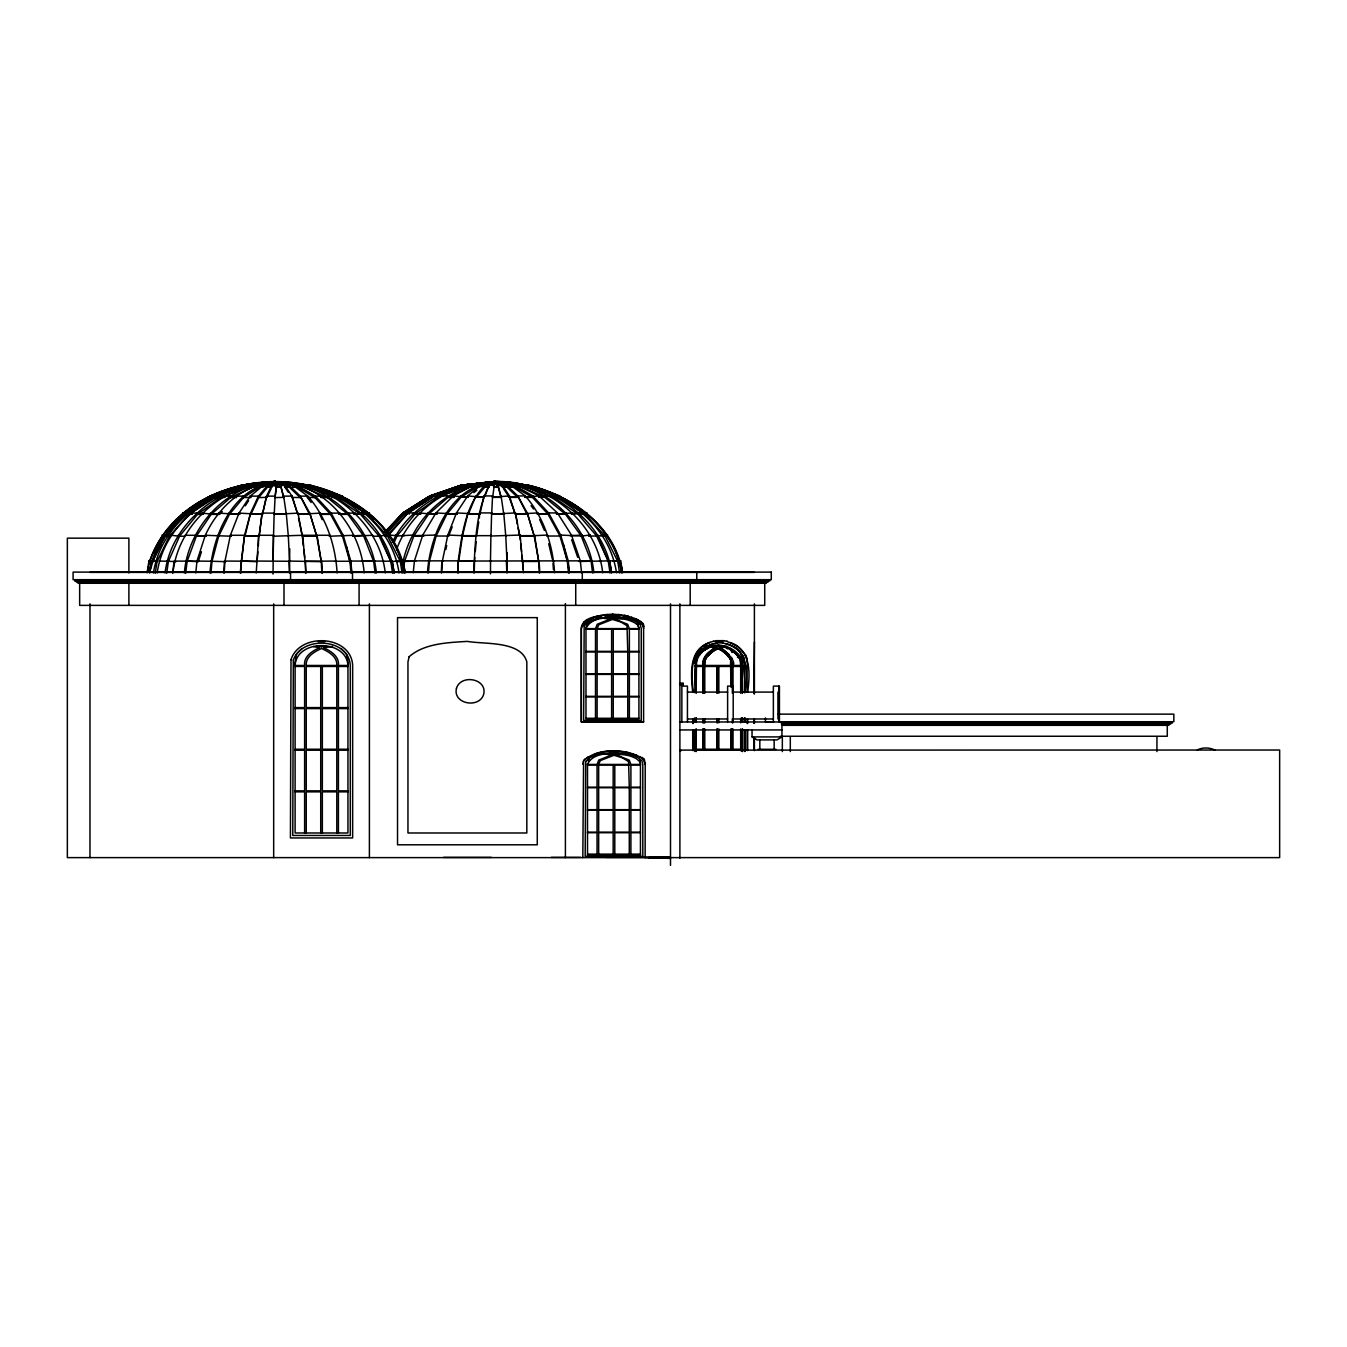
<?xml version="1.0" encoding="UTF-8"?>
<svg xmlns="http://www.w3.org/2000/svg" width="1347" height="1347" viewBox="0 0 1347 1347"><rect width="100%" height="100%" fill="white"/><g stroke="black" fill="none" stroke-linecap="round" stroke-linejoin="round"><path stroke-width="1.5" d="M273.02 574.058L273.475 535.281L258.691 535.281L256.216 572.93M490.476 573.856L490.544 561.059M282.264 482.933L274.148 481.603L274.064 483.152L274.148 481.603C222.289 482.058 167.853 510.058 149.652 560.857M246.248 485.442L276.606 481.805L276.842 483.354L276.606 481.805C242.056 482.462 206.697 492.362 180.683 515.867M474.144 484.213L494.063 481.603L494.298 483.152L494.063 481.603L463.705 485.24M256.536 561.059L289.554 561.261L289.773 548.751M507.146 552.708L507.146 572.728M473.673 572.728C475.306 543.296 475.592 512.028 489.23 485.24L494.82 481.603C549.728 481.788 612.38 514.588 621.96 572.728M474.228 572.93L474.531 561.059L458.216 560.857C461.987 534.54 465.304 504.99 485.004 485.24L494.82 481.603L528.529 485.24C571.65 495.443 615.495 526.475 622.617 572.728L620.647 560.857L618.189 561.059M306.022 572.93L302.671 535.281L273.525 536.224L274.182 513.123L262.109 513.123L259.129 536.224L244.986 536.224L244.548 535.281L250.559 513.123L258.422 496.134L267.565 485.442L277.364 481.805L311.09 485.442C354.194 495.645 398.055 526.694 405.161 572.93L403.191 561.059L401.305 561.261M523.461 572.728L520.127 535.062L490.982 536.022L491.638 512.921L479.566 512.921L479.902 514.167L456.465 512.921L447.844 535.062L442.422 560.857L441.631 572.728M310.534 487.008L310.77 485.442L274.889 481.603L274.839 483.152L274.889 481.603C330.537 481.3 394.722 513.796 404.504 572.93M150.847 568.973C163.088 513.039 223.551 482.074 277.364 481.805L284.924 485.442L284.874 487.008L289.184 487.008L289.235 485.442C254.112 475.339 213.904 492.867 185.263 513.123C168.459 529.253 152.043 548.886 149.652 572.93L151.42 561.059M526.542 485.24L494.82 481.603L461.112 485.24L429.979 495.932L460.859 485.24L494.82 481.603L498.087 486.789L493.659 486.789L494.82 481.603C548.684 481.637 608.036 516.238 616.488 572.728M386.69 533.597L405.43 512.921L431.612 495.932L462.105 485.24L494.82 481.603L506.691 485.24L506.64 486.789L502.33 486.789L502.38 485.24L494.82 481.603L461.263 485.24L430.282 495.932M223.871 572.93L224.41 561.059L257.092 561.261M240.204 572.93L244.548 535.281L230.388 535.281L224.983 561.059L224.191 572.93M240.743 573.25L241.298 561.261M441.311 572.728L441.867 560.857M457.66 572.728L458.216 560.857L403.191 560.857C416.088 505.428 469.547 469.446 525.65 485.24C567.003 495.881 605.965 528.731 611.605 572.728M458.199 573.047L458.216 560.857M258.675 484.145L276.606 481.805L276.606 483.388L276.606 481.805L282.718 482.798M462.593 486.772L462.105 485.24L494.82 481.603L495.073 483.152L493.928 483.152L494.063 481.603L502.195 482.933M337.12 572.93C335.437 545.215 326.328 517.248 307.84 496.134L300.297 496.134L300.128 497.582L289.066 486.89L289.235 485.442L300.297 496.134L309.793 513.123L316.747 536.224L302.334 536.224L298.024 513.123L274.232 514.369L275.125 496.134L277.364 481.805C330.318 481.805 386.64 517.938 394.149 572.93M554.577 572.728C552.876 545.013 543.767 517.046 525.296 495.932L517.753 495.932L517.585 497.38L506.523 486.688L506.691 485.24L517.753 495.932L527.249 512.921L534.203 536.022L519.79 536.022L515.48 512.921L491.689 514.167L492.564 495.932L484.044 495.932L484.247 497.38L467.695 495.932L456.465 512.921L457.088 514.167L435.973 512.921L422.756 535.062L414.438 560.857L413.226 572.728M195.77 572.93L196.982 561.059L205.3 535.281L231.196 536.224L230.388 535.281L239.008 513.123L262.446 514.369L266.588 496.134L271.791 485.442L280.631 487.008L277.112 483.354L277.364 481.805L309.49 485.442C351.601 495.864 392.836 527.906 399.032 572.93M293.023 487.008L293.141 485.442C256.688 475.895 217.406 490.695 187.772 512.062L212.456 496.134L243.403 485.442L244.093 486.89M155.225 573.25L157.094 561.261L155.259 561.059L148.945 560.857L147.177 572.728C158.71 507.752 236.18 471.265 297.047 485.442L296.929 487.008L293.023 486.284M526.93 485.24L494.82 481.603L494.703 483.152L498.087 486.789M396.489 549.812C412.603 503.542 466.567 472.241 514.503 485.24L514.386 486.789L510.479 486.789L510.597 485.24L494.82 481.603L461.112 485.24L461.348 486.789M209.98 572.93C212.674 534.22 233.671 485.728 277.364 481.805C327.153 482.108 371.688 523.663 376.402 572.93M210.974 573.165L211.984 561.261L196.982 561.059M257.883 551.748L257.041 561.665L240.759 561.059M258.371 545.788L258.691 535.281M427.437 572.728C430.131 534.018 451.11 485.526 494.82 481.603C546.175 481.654 596.738 520.548 602.732 572.728M428.43 572.946L429.424 561.059M474.498 561.463L474.834 557.49M475.323 551.546L476.165 541.612M273.997 483.152L274.148 481.603L281.607 483.051M258.994 484.331L276.606 481.805L276.606 483.388L276.606 481.805L282.213 482.9M476.451 484.129L494.063 481.603L494.063 483.186L494.063 481.603L501.539 483.051M692.712 692.257C690.624 671.816 688.637 646.728 713.59 641.34M693.284 692.257C691.482 674.729 688.94 649.389 710.206 642.468M694.362 663.566C694.614 652.79 706.586 644.876 716.705 643.142M694.766 692.644L695.624 658.262M715.223 645.6L719.349 645.415L714.6 645.6L716.368 645.6C691.129 649.793 694.597 671.934 696.247 692.695M702.797 665.469C701.72 657.05 709.246 650.466 716.25 647.772C709.583 651.106 702.258 657.1 703.353 665.469L695.052 665.469M731.505 665.469C732.297 657.285 724.619 651.695 718.136 648.496C711.452 651.813 703.942 657.774 704.212 665.469L731.505 665.469L731.505 687.037M704.784 665.469L705.239 660.805M153.423 572.93C162.347 515.749 223.063 481.872 277.364 481.805L280.614 485.442L283.695 497.38L275.142 497.582L276.202 485.442M581.601 572.728L580.321 560.857L571.465 535.062L557.405 512.921L548.583 512.921L548.027 514.167L537.369 514.167L537.908 512.921L515.228 514.167L509.435 495.932L502.38 485.24L498.07 485.24L501.135 497.38L492.598 497.38L494.82 481.603L514.52 484.213M403.932 572.93C396.961 526.121 352.325 494.551 308.446 485.24L274.889 481.603L274.721 483.152L274.889 481.603L309.49 485.442L309.254 487.008M289.184 487.008L277.128 483.354L277.364 481.805C324.964 482.916 360.693 527.771 364.161 572.93M300.112 487.008L300.28 485.442L297.047 485.442L296.694 486.89L315.03 497.582L315.383 496.134L297.047 485.442M593.859 572.728C589.127 523.444 544.609 481.906 494.82 481.603L494.652 483.152L506.64 486.789M291.811 497.582L291.979 496.134L284.924 485.442L280.614 485.442L280.631 487.008M502.33 486.789L502.38 485.24M517.585 497.38L509.267 497.38L509.435 495.932L492.615 497.161L492.564 495.932L492.598 497.38M172.685 572.93L174.083 561.059L196.494 561.261M184.354 572.93C188.294 524.236 232.543 477.714 283.24 482.798M185.701 573.25L187.115 561.261M403.393 571.077L404.555 561.059M243.908 487.008L243.655 485.442L277.364 481.805L277.617 483.354L277.364 481.805L244.834 485.442M513.241 484.331L494.82 481.603L495.056 483.152L494.82 481.603L473.285 485.24L453.215 495.932L435.973 512.921L436.815 514.167M172.921 572.93C178.376 521.861 226.633 481.923 277.364 481.805L277.364 483.388L277.364 481.805C244.75 482.681 218.416 506.792 205.3 535.281M305.718 485.24L274.889 481.603L274.67 483.152L274.889 481.603L309.086 485.442M263.322 485.442L271.858 487.008L271.791 485.442L277.364 481.805L277.549 483.354L277.364 481.805L263.322 485.442L250.239 496.134L239.008 513.123L239.631 514.369L218.517 513.123L219.376 514.369L222.238 511.54M305.634 487.008L305.853 485.442L274.889 481.603L241.483 485.24L210.351 495.932M307.975 487.008L308.194 485.442L307.571 486.89L305.23 486.89L305.853 485.442C345.809 496.605 380.528 530.785 385.276 572.93M571.65 514.167L572.643 512.921L556.614 514.167L557.405 512.921L539.069 495.932L517.736 485.24L494.82 481.603L494.618 483.152L500.411 485.88M165.058 572.93C170.227 529.859 207.051 496.336 247.713 485.442L248.37 486.89L250.441 486.89M166.708 573.165L168.392 561.261L176.019 561.665M267.632 487.008L277.549 483.354L277.364 481.805L276.219 486.974M502.65 482.933L494.82 481.603L495.056 483.152L494.82 481.603L480.778 485.24L467.695 495.932L468.083 497.38L453.215 495.932M241.265 561.665L244.548 535.281M458.721 561.463L462.509 535.668L447.844 535.062L448.77 535.668M157.195 572.93C163.206 528.226 203.751 495.932 245.642 485.442L245.895 487.008M295.094 484.145L274.889 481.603L274.653 483.152L274.889 481.603L296.626 484.28M277.196 483.354L277.364 481.805L277.583 483.354M470.154 484.718L466.163 485.24L470.271 485.24L470.457 486.789L473.471 486.789L473.285 485.24L477.04 485.24L477.158 486.789L485.004 485.24L485.088 486.789L495.006 483.152L494.82 481.603L495.039 483.152L494.82 481.603L495.039 483.152L488.978 484.381M527.99 486.789L528.226 485.24C571.111 495.494 614.586 526.694 621.388 572.728M259.129 536.224L262.109 513.123M478.757 521.929L476.585 536.022L462.442 536.022L461.987 535.062M479.38 517.905L479.566 512.921M148.069 570.741L148.692 566.784M274.653 483.152L274.889 481.603L292.989 484.129M310.686 487.008L311.09 485.442L310.197 486.89M582.813 764.288L583.403 761.308M339.158 514.369L339.949 513.123L331.126 513.123L330.571 514.369L319.913 514.369L320.451 513.123L297.771 514.369L291.979 496.134L283.661 496.134L283.678 497.582L280.614 485.442M300.297 496.134L309.541 514.369M297.771 514.369L291.979 496.134M445.857 549.559L446.699 545.586M509.217 497.296L509.435 495.932M526.98 514.167L517.753 495.932M510.361 486.772L510.597 485.24L506.691 485.24L514.386 486.789M514.503 485.24L532.823 495.932L532.486 497.38L514.15 486.688L514.503 485.24L517.736 485.24M532.486 497.38L524.943 497.38L525.296 495.932L510.597 485.24M262.446 514.369L266.588 496.134L275.125 496.134L275.158 497.38M479.902 514.167L484.044 495.932M695.675 659.811L696.348 657.841M244.986 536.224L250.559 513.123M462.442 536.022L468.015 512.921M201.461 551.748L198.262 561.665L185.734 561.059M583.588 760.718L582.813 857.618M588.05 760.887L589.245 759.27M299.943 486.974L300.28 485.442M299.775 486.89L303.008 486.89L303.513 485.442L303.344 487.008L299.354 486.452M321.125 497.582L321.63 496.134L315.383 496.134L314.828 497.38L330.571 514.369M320.839 497.38L327.372 497.582L327.86 496.134L332.389 496.134L331.766 497.582M517.231 486.688L520.464 486.688L520.969 485.24L520.784 486.789L517.568 486.789M538.581 497.38L549.845 495.932M297.721 514.234L298.024 513.123M316.747 536.224L309.793 513.123M517.248 523.949L515.48 512.921M534.203 536.022L527.249 512.921M187.014 561.665L196.494 535.87L204.559 535.87M403.191 560.857L404.47 561.463L413.95 535.668L435.3 535.062L436.226 535.668L429.356 561.463L428.43 560.857M452.238 526.795L448.652 536.022L436.091 536.022L435.3 535.062M331.413 497.38L336.295 497.582L336.918 496.134L339.41 496.134L338.72 497.582M525.027 486.688L525.65 485.24L525.431 486.789L523.091 486.789M550.738 497.38L556.867 495.932M524.842 497.296L525.296 495.932M524.741 497.161L539.069 495.932M392.347 542.437C405.969 513.291 434.946 494.096 465.17 485.24L465.607 486.772L465.17 485.24M393.779 543.178L397.18 535.668L388.677 535.062L408.158 512.921L433.532 495.932L463.099 485.24M250.896 514.369L258.759 497.38L258.422 496.134L250.239 496.134L250.626 497.582M468.352 514.167L475.861 495.932M310.77 485.442L308.783 486.89M339.41 496.134L338.299 497.38L341.212 497.582L341.902 496.134L340.808 497.38L367.529 514.369L369.061 513.123L367.899 514.369M527.536 486.688L528.226 485.24M558.668 497.38L559.359 495.932L558.247 497.161L584.985 514.167L586.517 512.921L585.356 514.167M271.134 488.675L266.79 497.582L266.588 496.134M485.122 495.595L489.23 485.24L493.659 485.24L493.675 486.688L498.104 486.688L501.135 497.38M153.693 559.022C173.628 504.047 237.847 473.942 293.73 484.23M218.652 536.224L229.562 514.083L239.817 514.083L239.008 513.123M436.091 536.022L447.019 513.88L457.273 513.88L456.465 512.921M154.77 551.647L162.095 536.914M154.821 551.647L162.196 536.914M160.983 544.491L153.609 559.224L164.57 537.116L162.819 540.804M310.079 485.442L342.492 496.134L341.044 497.38M583.621 760.802C596.351 748.865 617.381 749.235 633.359 754M327.86 496.134L327.085 497.38L347.997 514.369L348.789 513.123L355.187 513.123L354.194 514.369L365.104 513.123L364.01 514.369M540.366 497.161L544.525 497.161L545.316 495.932M245.238 505.866L248.606 500.764M302.671 535.281L330.15 535.281L329.358 536.055M317.084 535.281L321.276 561.665L288.948 561.059L289.369 572.93M520.195 539.76L520.127 535.062M521.962 555.402L522.653 561.463L538.716 561.463L534.136 535.668L547.589 535.062L546.764 535.668M522.653 561.463L522.905 569.124M538.716 561.463L534.54 535.062M185.111 535.281L195.214 535.281L196.308 536.224L211.395 514.083L219.628 514.083L218.517 513.123M395.631 535.062L396.961 536.022L412.653 535.062L413.765 536.022L428.834 513.88L437.085 513.88L435.973 512.921M320.451 513.123L319.744 514.083L330.419 514.083L331.126 513.123L315.383 496.134M329.443 536.224L354.025 535.281M537.908 512.921L537.2 513.88L547.859 513.88L548.583 512.921L532.823 495.932M610.006 572.93L608.255 561.059L597.58 536.022L588.841 536.022L590.121 535.062L581.264 536.022L560.655 535.062L559.948 536.022L547.859 513.88M336.918 496.134L335.942 497.38L360.592 514.369M550.367 497.161L553.381 497.161L554.375 495.932M573.25 514.167L582.561 512.921L581.449 514.167M696.618 657.403L701.114 652.335L709.246 647.183M584.009 760.129L584.918 759.001M171.221 535.281L179.505 536.224L197.706 514.083L203.38 514.083L202.05 513.123L211.395 514.083M396.961 536.022L415.162 513.88L420.836 513.88L419.506 512.921L428.834 513.88M229.377 514.369L243.622 497.38L242.999 496.134L235.759 496.134L236.297 497.582M446.834 514.167L461.061 497.161L468.318 497.161L467.695 495.932M258.422 496.134L258.624 497.582L267.767 486.89L267.565 485.442M476.08 497.38L485.223 486.688L485.004 485.24M388.374 534.304L406.895 513.88L402.719 512.921L384.771 532.116M165.732 532.116L172.534 524.741L165.849 532.116M165.479 535.281L185.869 513.123L186.964 514.369L185.684 513.123L187.182 514.083M385.663 532.116L403.325 512.921L428.127 497.06M180.885 515.867L183.63 512.921L208.684 496.992M165.58 535.281L175.161 524.943M385.781 532.116L403.544 512.921L428.615 496.992M385.276 532.116L403.123 512.921L428.312 496.992M341.347 497.38L342.492 496.134M368.32 514.369L369.482 513.123L367.967 514.083M585.777 514.167L586.922 512.921L585.423 513.88M702.124 648.479L696.584 656.696L696.13 693.183M698.487 652.908C704.515 645.516 715.442 641.795 723.12 643.142M718.136 648.496L712.664 651.258L708.32 655.72M338.922 514.083L339.949 513.123M340.69 514.083L348.789 513.123M352.998 536.224L372.664 535.281M556.378 513.88L565.218 513.88L566.245 512.921M301.981 648.479L296.525 654.086L295.111 661.882L295.111 832.985L347.947 832.985L347.947 661.882L346.533 654.086L341.094 648.479M210.284 513.123L211.125 514.369L230.775 497.38L229.933 496.134L224.107 496.134M427.74 512.921L428.582 514.167L448.231 497.161L454.057 497.161M473.908 492.632L476.804 490.257M353.907 514.083L355.187 513.123M355.507 514.083L361.585 513.123M384.821 535.281L379.231 536.224L360.306 514.083M572.643 512.921L571.364 513.88L579.042 512.921M607.11 535.062L596.687 536.022L577.762 513.88M583.689 622.331L593.707 617.347M585.373 622.971L588.538 621.018A40.427 40.427 0 0 1 591.434 619.637M343.199 535.281L342.374 535.87L349.967 561.665L350.792 561.059L343.199 535.281L331.126 513.123M560.655 535.062L559.83 535.668L567.424 561.463L568.249 560.857L560.655 535.062L548.583 512.921M552.859 561.463L553.684 560.857L552.792 561.059M191.83 514.369L190.702 513.123L196.376 513.123L197.386 514.369L221.11 497.38L220.1 496.134L216.076 496.134M409.286 514.167L408.158 512.921L413.832 512.921L414.842 514.167L438.566 497.161L437.556 495.932L433.532 495.932M194.995 508.391L201.764 503.862M205.148 501.589L211.917 497.06M363.673 514.083L365.104 513.123M368.64 513.123L367.192 514.083L387.717 536.224L389.67 535.281L388.155 536.224M582.561 512.921L581.129 513.88L586.097 512.921M704.683 646.358L706.805 644.994M242.999 496.134L243.386 497.582L259.971 486.89L263.709 486.89M460.842 497.38L477.41 486.688L481.165 486.688L480.778 485.24M705.138 648.934L707.512 648.547M367.546 514.083L369.061 513.123M388.727 536.224L390.175 535.281L388.424 535.87M585.002 513.88L586.517 512.921M606.116 536.022L607.632 535.062L605.359 535.668M679.881 721.975L781.933 721.975L781.95 736.91L776.966 739.907L757.031 739.907L752.047 736.91L752.047 729.939M585.49 620.916L587.225 619.94M587.124 757.586L588.841 756.593M270.983 482.9L276.606 481.805L276.606 483.388L276.606 481.805L270.579 482.798M486.553 483.051L494.063 481.603L494.063 483.186L494.063 481.603L486.031 482.933M1197.331 750.026L1199.032 749.151A20.744 20.744 0 0 1 1214.893 750.026M352.83 535.87L364.835 535.281M351.668 572.93L350.372 561.059L383.659 561.059M571.465 535.062L570.269 535.668L582.291 535.062M579.109 561.463L609.854 560.857L608.373 561.463L596.468 535.668L597.967 535.062M305.601 573.25L305.584 561.059M305.163 561.261L336.228 561.059M458.755 561.059L568.249 560.857L569.36 572.728M713.068 648.547L714.701 647.772L712.95 647.2M229.933 496.134L230.472 497.582L253.337 486.89L256.368 486.89L255.829 485.442L259.584 485.442L259.971 486.89M441.563 495.932L447.389 495.932L447.911 497.38L470.793 486.688L473.807 486.688M380.511 535.281L379.012 535.87L390.916 561.665L397.23 561.059M588.639 535.668L590.121 535.062M599.634 561.463L601.116 560.857L599.516 561.059M223.147 493.793L243.403 485.964M220.1 496.134L220.74 497.582L246.215 487.732M463.671 487.513L438.196 497.38L437.556 495.932M607.127 614.535C598.59 616.37 583.689 616.572 581.365 627.045L581.365 721.992L643.597 721.992L643.597 626.557L640.734 621.674M231.162 491.15L236.819 489.012M270.966 483.051L274.889 481.603L282.533 482.815M213.617 495.932L243.167 485.24M384.585 535.87L389.148 535.281M397.146 561.665L402.618 561.059M600.61 535.668L602.277 535.062M602.042 535.668L606.605 535.062M612.885 561.059L620.075 560.857M214.493 496.639L220.133 494.669M212.237 496.134L214.156 496.134L214.863 497.582L220.723 495.528M233.873 490.914L239.497 488.944M245.137 486.974L244.649 485.442L244.885 487.008M432.555 497.296L429.693 495.932L402.719 512.921L403.864 514.167M434.424 496.639L440.065 494.669M244.295 486.974L243.807 485.442L244.06 487.008M387.902 535.87L389.67 535.281M401.44 561.665L403.325 561.059M618.324 561.463L620.782 560.857M270.528 482.815L274.148 481.603L279.772 482.967M273.003 483.017L276.606 481.805L280.361 482.714M490.443 482.815L494.063 481.603L499.703 482.967M494.063 483.186L494.063 481.603L488.506 482.967M712.193 646.206L708.606 647.183L710.374 647.183M719.87 646.206L715.274 646.206L717.581 646.964L722.901 645.6M719.45 647.772L724.804 646.594M593.32 617.347L597.26 616.269A56.035 56.035 0 0 1 600.998 615.427M597.091 617.667L601.419 616.64M594.936 754L598.506 752.939A56.035 56.035 0 0 1 608.053 751.306L620.26 751.306A56.035 56.035 0 0 1 629.79 752.939M270.882 482.647L274.889 481.603L282.718 482.933M269.434 485.442L273.424 484.415M268.575 482.967L274.148 481.603L277.751 482.815M272.902 482.714L276.606 481.805L280.227 483.017M261.065 484.432L274.889 481.603L280.816 482.967M273.475 484.179L259.718 487.008L259.584 485.442M477.158 486.789L485.088 485.173M713.018 641.34L717.059 640.667M713.977 645.836L711.553 646.206L713.338 646.206M266.622 483.051L274.148 481.603L274.367 483.152L274.148 481.603L243.773 485.24M263.456 484.364L267.228 483.624M326.294 645.836L321.529 646.964L316.764 645.836M259.23 484.247L274.889 481.603L278.846 482.815M258.052 484.247L274.148 481.603L274.3 483.152L274.148 481.603L254.213 484.213M262.547 484.129L266.554 483.455M477.983 484.247L482.007 483.59M362.865 561.059L361.568 561.261L374.921 561.059M569.124 572.728L567.828 560.857L592.377 560.857M243.42 486.789L242.174 485.24L274.889 481.603L275.142 483.152L274.889 481.603L246.232 485.24L250.222 484.718M257.21 486.368L253 487.008L252.815 485.442L248.707 485.442L254.684 484.667M256.536 484.129L274.148 481.603L274.182 483.152M251.182 485.442L255.088 484.886M247.326 485.24L274.889 481.603L275.108 483.152L274.889 481.603L241.18 485.24M397.028 561.261L402.046 561.059M611.504 572.728L609.686 560.857L619.502 560.857M242.409 486.789L242.174 485.24M604.55 614.754L620.344 614.754M605.056 616.067L619.839 616.067M620.091 753.714L609.214 753.832M716.284 641.593L722.261 641.593M716.486 640.667L723.911 640.667M727.228 646.408L724.231 646.594L725.258 646.56M612.902 614.181L606.739 614.535A56.035 56.035 0 0 0 604.483 614.889M318.111 641.593L324.947 641.593M332.557 646.408L323.684 647.772C330.722 650.971 339.545 656.46 338.417 665.469L347.947 665.469C346.516 638.983 296.542 638.983 295.111 665.469L304.624 665.469C303.496 656.46 312.319 650.971 319.374 647.772L313.396 646.56M621.96 617.768L607.665 618.004M623.493 618.307L614.586 619.048L627.635 624.25L629.369 628.611L638.916 628.611L638.074 625.193L634.74 622.802A37.935 37.935 0 0 0 626.692 619.671C614.4 617.263 591.804 614.905 585.979 628.611L595.509 628.611L597.226 624.25L610.275 619.048L604.281 618.391M625.025 754.135L616.135 754.876L629.184 760.078L630.901 764.439L640.448 764.439L639.623 760.23M648.614 857.618L670.503 857.618L662.236 857.349M299.455 485.24L303.378 485.24M519.37 485.24L523.31 485.24M289.235 485.442L293.141 485.442L307.84 496.134M301.913 485.442L305.853 485.442M485.223 486.688L489.449 486.688M502.212 486.688L506.523 486.688M510.244 486.688L514.15 486.688M244.531 486.89L243.655 485.442M267.767 486.89L271.993 486.89L271.791 485.442M276.236 486.89L280.647 486.89M284.773 486.89L289.066 486.89M292.804 486.89L296.694 486.89M465.388 486.789L467.476 486.789M485.088 486.789L489.315 486.789L489.23 485.24M209.762 495.932L211.681 495.932M338.097 495.932L340.016 495.932L308.615 485.24M559.948 495.932L527.536 485.24M476.198 497.161L484.381 497.161M509.166 497.161L517.484 497.161M214.863 497.582L216.8 497.582M220.74 497.582L225.134 497.38M230.472 497.582L236.601 497.38L235.759 496.134M243.386 497.582L250.862 497.38L250.239 496.134M258.624 497.582L266.925 497.38M291.71 497.38L300.128 497.582M307.301 497.38L315.03 497.582M447.911 497.38L453.737 497.38M183.95 514.167L182.788 512.921L186.98 513.88M186.408 514.369L185.263 513.123L189.456 514.083L169.352 536.224L164.553 535.281M468.453 513.88L480.003 513.88M515.143 513.88L526.913 513.88M251.013 514.083L262.564 514.083M297.687 514.083L309.456 514.083M414.842 514.167L420.517 514.167L419.506 512.921M428.582 514.167L434.761 514.167M197.386 514.369L203.06 514.369L202.05 513.123M211.125 514.369L219.376 514.369M340.926 514.369L347.997 514.369M462.509 535.668L490.982 535.668M519.723 535.668L534.136 535.668M245.053 535.87L259.196 535.87M413.765 536.022L423.85 536.022L422.756 535.062M546.882 536.022L561.43 536.022M179.505 536.224L184.707 536.224M196.308 536.224L206.394 536.224M373.355 536.224L380.123 536.224M384.821 536.224L387.717 536.224M158.98 561.059L168.392 561.261M211.984 561.261L225.909 561.665M335.352 561.261L349.883 561.261L346.246 545.855M383.811 561.261L392.398 561.059L394.048 572.93M404.47 561.463L415.819 561.059M89.98 572.391L754.404 572.391M627.753 628.611L597.125 628.611L598.758 624.789L612.43 619.435L620.984 622.045L627.012 625.732L627.753 651.359L613.239 651.359L613.239 629.133L627.753 629.133M585.979 629.133L595.509 629.133L595.509 651.359L585.979 651.359M638.916 629.133L629.369 629.133L629.369 651.359L638.916 651.359M754.404 642.064L753.815 693.553M719.567 645.6L721.201 645.6M720.83 646.206L722.598 646.206L720.746 645.836M716.25 647.772L713.944 647.2L715.695 647.772M729.283 654.726C705.053 635.986 738.981 658.245 732.92 665.469M726.639 648.547L728.407 648.547L725.562 647.183M717.581 648.496L720.325 649.54M703.016 650.281L704.801 650.281M719.769 649.54L723.053 651.258M585.979 651.897L595.509 651.897L595.509 673.854L585.979 673.854M638.916 651.897L629.369 651.897L629.369 673.854L638.916 673.854M702.242 652.335L700.474 652.335L698.116 654.726L699.884 654.726M731.909 652.335L733.677 652.335L731.135 650.281M722.48 651.258L725.595 653.329M730.192 642.468C751.508 649.709 750.111 673.685 747.686 692.257M725.04 653.329L727.952 655.72M725.797 643.782C749.572 650.197 747.029 671.766 745.076 692.644M731.404 657.403L732.196 659.171M745.312 655.248L746.693 657.353M742.45 692.695L741.995 660.4L741.22 657.841L737.533 657.403M706.198 658.397L705.912 658.835M727.38 655.72L730.091 658.397M742.988 656.545L744.201 658.262M746.12 657.353L747.013 658.582M729.518 658.397L730.36 658.835M694.816 659.205L696.971 659.171M726.555 647.183L734.687 652.335L739.958 659.171L741.726 659.171M743.645 658.262L744.453 659.205M695.035 659.811L696.803 659.811M739.958 659.171L741.894 659.811M746.44 658.582L747.181 659.66M694.934 660.4L696.719 660.4M729.788 658.835L730.865 660.165M740.126 659.811L741.995 660.4M744.015 660.03L745.076 665.334M746.608 659.66L747.686 665.199M336.801 665.469L306.24 665.469C305.483 656.646 314.676 651.594 321.529 648.496C328.382 651.594 337.558 656.646 336.801 665.469L336.801 707.596L322.337 707.596L322.337 666.462L336.801 666.462M742.45 665.469L732.347 665.469L732.044 662.084M295.111 666.462L304.624 666.462L304.624 707.596L295.111 707.596M347.947 666.462L338.417 666.462L338.417 707.596L347.947 707.596M695.052 666.462L703.353 666.462L703.353 693.2M718.271 666.462L731.505 666.462M585.979 674.392L595.509 674.392L595.509 696.348L585.979 696.348M638.916 674.392L629.369 674.392L629.369 696.348L638.916 696.348M687.441 692.089L727.616 692.089M733.206 692.089L773.363 692.089M585.979 696.87L595.509 696.87L595.509 719.096M638.916 696.87L629.369 696.87L629.369 719.096M295.111 708.589L304.624 708.589L304.624 749.235L295.111 749.235M347.947 708.589L338.417 708.589L338.417 749.235L347.947 749.235M778.297 714.146L1173.843 714.146L1173.843 721.739L780.098 721.739M585.979 718.288L638.916 718.288M687.441 718.978L727.616 718.978M733.206 718.978L773.363 718.978M643.613 721.79L581.281 721.79L581.281 628.46C589.262 609.484 630.699 611.892 643.024 625.463M773.801 721.739L765.433 721.739L765.433 717.951M781.344 723.07L1172.21 723.07L1172.21 721.739M781.344 724.147L1170.56 724.147L1170.56 723.07M782.506 725.326L1168.927 725.326L1168.927 724.147M679.881 729.939L781.95 729.939M780.401 736.253L1167.277 736.253L1167.277 724.198M752.047 736.91L781.95 736.91M695.052 749.235L703.353 749.235L703.353 728.912M718.271 749.235L731.505 749.235L731.505 728.912M758.041 749.319L775.939 749.319M295.111 750.212L304.624 750.212L304.624 790.857L295.111 790.857M347.947 750.212L338.417 750.212L338.417 790.857L347.947 790.857M695.052 750.212L703.353 750.212M704.212 750.212L717.429 750.212M718.271 750.212L731.505 750.212M732.347 750.212L741.254 750.212L741.254 749.235L732.347 749.235L732.347 728.912M629.285 764.439L598.657 764.439L600.291 760.617L613.979 755.263L622.516 757.873L628.561 761.577L629.285 787.204L614.788 787.204L614.788 764.978L629.285 764.978M587.511 764.978L597.041 764.978L597.041 787.204L587.511 787.204M640.448 764.978L630.901 764.978L630.901 787.204L640.448 787.204M587.511 787.726L597.041 787.726L597.041 809.682L587.511 809.682M640.448 787.726L630.901 787.726L630.901 809.682L640.448 809.682M295.111 791.851L304.624 791.851L304.624 832.985M347.947 791.851L338.417 791.851L338.417 832.985M587.511 810.221L597.041 810.221L597.041 832.177L587.511 832.177M640.448 810.221L630.901 810.221L630.901 832.177L640.448 832.177M587.511 832.715L597.041 832.715L597.041 854.941M640.448 832.715L630.901 832.715L630.901 854.941M587.511 854.133L640.448 854.133M443.483 857.365L491.301 857.365M551.31 857.365L580.692 857.365M605.746 857.365L670.503 857.365M648.614 857.803L670.621 857.803M669.695 858.426L650.197 857.349M645.213 857.433L670.503 857.618L649.523 857.433M605.83 754.219L611.824 754.876L598.775 760.078L597.041 764.439L587.511 764.439C593.353 750.734 615.949 753.108 628.241 755.499A37.935 37.935 0 0 1 636.289 758.63L639.926 761.695M612.515 614.181L619.014 614.653A56.035 56.035 0 0 1 621.337 614.889M717.581 645.415C727.026 644.826 736.068 650.096 741.22 657.841M494.837 483.186L494.82 481.603M153.423 561.261L151.554 561.059L153.305 561.665M150.948 561.059L149.079 560.857L150.83 561.463M300.583 484.752L307.015 485.24L327.59 492.598M518.46 484.718L522.383 485.24M299.034 484.667L304.944 485.442M624.436 615.427L618.307 614.535M286.355 483.421L292.08 484.331M506.27 483.59L510.328 484.247L506.573 483.59M286.776 483.455L290.851 484.129M286.339 483.59L290.396 484.247M287.164 483.455L291.07 484.129M286.642 483.59L290.565 484.247M285.951 483.624L289.689 484.364M723.339 640.667L727.38 641.34M722.564 643.142C731.185 643.95 738.846 649.439 743.561 656.545M720.561 645.6L730.057 648.547L740.092 657.841L741.321 665.469L741.321 692.695M713.422 645.836L715.829 646.206M710.913 646.594L714.516 647.2M442.422 560.857L443.432 561.059M624.217 615.377L631.726 617.347M623.476 616.64L627.786 617.667M624.267 753.748L627.55 754.488M726.808 641.34L737.146 646.004L745.884 655.248M722.026 646.206L723.709 646.56M494.063 481.603L497.683 482.815M162.6 535.062L164.351 535.668M163.846 535.668L162.078 535.062L167.129 535.668M550.99 494.669L556.766 496.639M308.295 485.24L337.491 495.258M319.811 490.241L341.212 497.582M307.604 485.24L336.194 495.258M167.887 535.281L169.604 535.87L156.976 561.665L155.259 561.059M528.512 485.964L554.139 495.225M311.056 486.166L332.743 493.995M526.946 487.395L553.752 497.38M309.49 487.614L336.295 497.582M631.524 617.28L635.077 618.61M633.073 753.916L636.71 755.28M402.568 535.062L404.117 535.668M178.174 535.281L179.723 535.87L168.274 561.665L166.725 561.059M520.464 486.688L544.828 497.38M303.008 486.89L327.372 497.582M412.653 535.062L413.95 535.668M195.214 535.281L196.494 535.87M724.922 647.183L727.784 648.547M720.022 647.772L721.655 648.547M635.464 618.61L638.209 619.94M634.858 618.559L643.058 623.476M636.407 755.196L641.189 757.586M637.821 619.94L641.34 621.742M641.526 757.57L643.731 758.984M639.488 756.677L642.57 758.412M350.136 502.296L353.52 504.418M356.888 506.556L360.255 508.678M185.263 513.123L186.762 514.083L185.499 512.921M182.788 512.921L184.286 513.88M230.388 535.281L231.33 535.87M217.844 535.281L218.77 535.87L211.917 561.665L210.974 561.059M190.702 513.123L192.166 514.083M559.78 497.06L565.016 500.461M570.252 503.862L575.489 507.263M344.057 498.39L349.294 501.791M553.381 497.161L578.048 514.167M413.832 512.921L415.162 513.88M196.376 513.123L197.706 514.083M637.182 623.442L638.916 627.803L638.916 719.096L585.979 719.096L585.979 627.803L586.804 624.385L590.154 621.994A37.935 37.935 0 0 1 592.848 620.698M642.283 757.519L644.641 760.112M642.283 758.327L644.304 760.129M544.525 497.161L565.454 514.167M730.495 650.281L733.054 652.335M733.862 646.358C750.06 656.275 739.385 678.417 742.433 693.183M369.347 515.547L373.489 519.976M183.209 512.921L184.354 514.167M584.649 513.88L605.157 536.022M532.284 497.161L548.027 514.167M431.612 495.932L432.741 497.161L406.558 514.167L405.43 512.921M214.156 496.134L215.284 497.38L189.102 514.369L187.974 513.123M446.227 512.921L447.019 513.88M228.771 513.123L229.562 514.083M643.075 758.917L645.146 764.288M531.055 505.664L533.547 509.014M307.385 497.498L311.123 502.515M565.218 513.88L581.264 536.022M347.762 514.083L363.808 536.224M447.389 495.932L448.231 497.161M503.424 488.523L509.267 497.38M284.823 486.974L288.292 492.244M642.468 623.408L643.613 628.46M644.001 759.253L645.23 763.227L645.146 857.618M330.419 514.083L342.492 536.224M604.921 535.668L617.818 561.463M387.465 535.87L400.362 561.665M460.455 495.932L461.061 497.161M462.105 485.24L462.812 486.688M461.55 486.688L460.859 485.24L461.095 486.789M539.659 519.487L544.424 530.398M319.828 514.234L322.202 519.689M380.948 538.143L390.798 561.261L392.549 573.132M581.096 535.668L591.181 561.463M363.639 535.87L373.725 561.665M470.271 485.24L470.793 486.688M252.815 485.442L253.337 486.89M509.873 499.148L514.52 512.18M571.684 539.76L577.711 557.355M643.428 624.132L643.984 626.557M289.757 573.132L289.571 561.261M477.04 485.24L477.41 486.688M563.248 543.733L567.34 561.059L568.468 572.93M548.7 543.733L552.337 559.14M518.09 527.923L519.79 536.022M298.546 518.208L301.88 534.086M316.68 535.87L321.276 561.665M617.701 561.059L619.586 572.93M400.244 561.261L402.13 573.132M501.101 495.932L503.744 514.167M283.661 496.134L286.305 514.369M243.403 485.442L243.639 487.008M247.713 485.442L247.932 487.008M591.097 561.059L592.562 572.93M373.641 561.261L375.123 573.132M255.829 485.442L256.014 487.008M520.632 543.683L521.525 551.495M302.3 536.055L303.395 545.838M303.85 549.744L304.725 557.557M505.765 535.668L506.96 560.857M490.476 560.857L490.931 535.062L490.982 536.022M288.325 535.87L289.521 561.059M273.02 561.059L273.475 535.281L273.525 536.224M351.904 572.93L350.792 561.059L349.917 561.261L351.028 573.132M740.227 660.4L740.682 665.469M730.562 661.377L730.933 687.037M505.765 536.022L503.711 512.921L503.761 513.88L491.689 513.88L491.638 512.921L491.689 514.167M288.309 536.224L286.254 513.123L286.305 514.083L274.232 514.083L274.182 513.123L274.232 514.369M274.889 481.603L275.024 483.152M552.977 563.366L553.449 569.663M539.12 560.857L539.793 572.728M538.699 561.059L539.356 572.93M321.664 561.059L322.337 572.93M321.243 561.261L321.916 573.132M506.405 560.857L506.826 572.728M498.07 485.24L498.104 486.688M275.125 496.134L275.142 497.582M493.659 485.24L493.659 486.789M1156.938 737.028L1156.938 751.575M790.302 737.028L790.302 751.575M782.338 737.028L782.338 751.575M779.425 721.975L779.425 686.111L773.363 686.111L773.363 721.975M778.953 686.111L778.953 721.975M777.943 692.089L777.943 718.978M774.155 739.907L774.155 749.319M769.642 579.681L769.642 581.012L74.742 581.012L74.742 579.681M767.992 581.012L767.992 582.089L76.375 582.089L76.375 581.012M766.359 582.089L766.359 583.268L78.025 583.268L78.025 582.089M764.726 583.268L764.726 605.375L79.658 605.375L79.658 583.268M759.826 739.907L759.826 749.319M754.404 603.86L754.404 694.042M754.404 718.709L754.404 723.39M754.404 737.651L754.404 750.666M753.815 719.079L753.815 723.238M753.815 737.819L753.815 750.313M747.686 719.315L747.686 723.474M747.686 729.72L747.686 750.532M747.13 665.199L747.13 692.257M747.13 719.315L747.13 723.474M747.13 729.72L747.13 750.532M745.076 717.85L745.076 722.043M745.076 730.444L745.076 751.458M744.504 665.334L744.504 692.644M744.504 717.85L744.504 722.043M744.504 730.444L744.504 751.458M742.45 717.816L742.45 722.009M742.45 730.377L742.45 751.323M742.433 718.22L742.433 722.396M742.433 728.66L742.433 751.609M741.321 717.816L741.321 722.009M741.321 730.377L741.321 751.323M741.254 665.469L741.254 666.462L732.347 666.462L732.347 693.2M740.682 666.462L740.682 693.2M740.682 718.742L740.682 722.817M740.682 728.912L740.682 749.235M733.206 721.975L733.206 686.111L727.616 686.111L727.616 721.975M732.92 666.462L732.92 693.2M732.92 718.742L732.92 722.817M732.92 728.912L732.92 749.235M732.347 718.742L732.347 722.817M730.933 728.912L730.933 749.235M718.843 666.462L718.843 693.2M718.843 718.742L718.843 722.817M718.843 728.912L718.843 749.235M717.429 693.2L717.429 666.462L704.212 666.462L704.212 693.2M717.429 718.742L717.429 722.817M717.429 728.912L717.429 749.235L704.212 749.235L704.212 728.912M716.873 666.462L716.873 693.2M716.873 718.742L716.873 722.817M716.873 728.912L716.873 749.235M704.784 666.462L704.784 693.2M704.784 718.742L704.784 722.817M704.784 728.912L704.784 749.235M704.212 718.742L704.212 722.817M703.353 718.742L703.353 722.817M702.797 666.462L702.797 693.2M702.797 718.742L702.797 722.817M702.797 728.912L702.797 749.235M696.753 572.105L696.753 579.681M696.247 717.816L696.247 722.009M696.247 730.377L696.247 751.323M696.13 718.22L696.13 722.396M696.13 728.66L696.13 751.609M695.119 579.681L695.119 581.012M694.766 717.85L694.766 722.043M694.766 730.444L694.766 751.458M693.469 581.012L693.469 582.089M693.284 719.315L693.284 723.474M693.284 729.72L693.284 750.532M692.712 719.315L692.712 723.474M692.712 729.72L692.712 750.532M691.836 582.089L691.836 583.268M690.186 583.268L690.186 605.375M687.441 721.975L687.441 686.111L681.868 686.111L681.868 721.975M682.053 683.316L682.053 684.933M680.656 750.111L680.656 751.205M679.881 603.86L679.898 858.174M679.831 751.205L679.831 750.111L1279.65 750.026L1279.65 857.618L67.35 857.618L67.35 538.16L128.891 538.16L128.891 572.98M670.503 603.86L670.503 865.397M640.448 763.631L640.448 854.941L587.511 854.941L587.511 763.631M629.285 854.941L629.285 832.715L614.788 832.715L614.788 854.941M627.753 719.096L627.753 696.87L613.239 696.87L613.239 719.096M613.171 854.941L613.171 832.715L598.657 832.715L598.657 854.941M611.622 719.096L611.622 696.87L597.125 696.87L597.125 719.096M582.291 572.105L582.291 579.681M580.641 579.681L580.641 581.012M579.008 581.012L579.008 582.089M577.358 582.089L577.358 583.268M575.725 583.268L575.725 605.375M565.403 603.641L565.403 857.618M369.398 603.86L369.398 857.618M359.077 583.268L359.077 605.375M357.443 582.089L357.443 583.268M355.793 581.012L355.793 582.089M354.16 579.681L354.16 581.012M352.51 572.105L352.51 579.681M336.801 832.985L336.801 791.851L322.337 791.851L322.337 832.985M320.721 832.985L320.721 791.851L306.24 791.851L306.24 832.985M290.548 572.105L290.548 579.681M288.915 579.681L288.915 581.012M287.281 581.012L287.281 582.089M285.631 582.089L285.631 583.268M283.998 583.268L283.998 605.375M273.677 603.86L273.677 857.618M128.891 583.268L128.891 605.375M89.98 603.86L89.98 857.618M624.806 615.427A56.035 56.035 0 0 1 628.561 616.269M595.761 619.586A37.935 37.935 0 0 1 598.186 618.862M626.692 618.862A37.935 37.935 0 0 1 629.116 619.586M291.003 659.66L290.43 837.952L352.645 837.952L352.645 665.199C350.995 635.043 299.792 632.198 291.003 659.66M293.326 660.03L292.77 835.46L350.287 835.46L350.287 665.334C348.519 637.99 302.031 635.565 293.326 660.03M456.481 688.25C452.541 704.026 479.178 708.876 483.657 694.395C487.614 678.619 460.977 673.769 456.481 688.25M584.177 625.665L583.621 720.443L641.256 720.443L641.256 628.527L640.263 624.705L636.34 621.826A40.427 40.427 0 0 0 627.786 618.475L612.447 616.421L597.091 618.475A40.427 40.427 0 0 0 588.538 621.826L584.177 625.665M585.726 761.493L585.17 856.271L642.805 856.271L642.805 764.372L641.812 760.55L637.889 757.654A40.427 40.427 0 0 0 629.335 754.32L613.979 752.266L598.64 754.32A40.427 40.427 0 0 0 590.087 757.654L585.726 761.493M409.151 656.696L407.956 661.882L407.956 832.985L526.829 832.985L526.829 661.882C521.003 640.583 484.449 644.472 467.392 641.391C447.911 642.57 424.356 643.344 409.151 656.696M723.693 646.56L722.682 646.594L723.693 646.56M771.275 572.105L73.092 572.105L73.092 579.681L771.275 579.681L771.275 572.105M537.268 617.633L397.533 617.633L397.533 844.805L537.268 844.805L537.268 617.633M611.622 629.133L597.125 629.133L597.125 651.359L611.622 651.359L611.622 629.133M711.485 646.594L710.458 646.56L711.485 646.594M611.622 651.897L597.125 651.897L597.125 673.854L611.622 673.854L611.622 651.897M627.753 651.897L613.239 651.897L613.239 673.854L627.753 673.854L627.753 651.897M320.721 666.462L306.24 666.462L306.24 707.596L320.721 707.596L320.721 666.462M611.622 674.392L597.125 674.392L597.125 696.348L611.622 696.348L611.622 674.392M627.753 674.392L613.239 674.392L613.239 696.348L627.753 696.348L627.753 674.392M683.215 683.316L679.696 683.316L679.696 684.933L683.215 684.933L683.215 683.316M320.721 708.589L306.24 708.589L306.24 749.235L320.721 749.235L320.721 708.589M336.801 708.589L322.337 708.589L322.337 749.235L336.801 749.235L336.801 708.589M320.721 750.212L306.24 750.212L306.24 790.857L320.721 790.857L320.721 750.212M336.801 750.212L322.337 750.212L322.337 790.857L336.801 790.857L336.801 750.212M613.171 764.978L598.657 764.978L598.657 787.204L613.171 787.204L613.171 764.978M613.171 787.726L598.657 787.726L598.657 809.682L613.171 809.682L613.171 787.726M629.285 787.726L614.788 787.726L614.788 809.682L629.285 809.682L629.285 787.726M613.171 810.221L598.657 810.221L598.657 832.177L613.171 832.177L613.171 810.221M629.285 810.221L614.788 810.221L614.788 832.177L629.285 832.177L629.285 810.221"/></g></svg>
